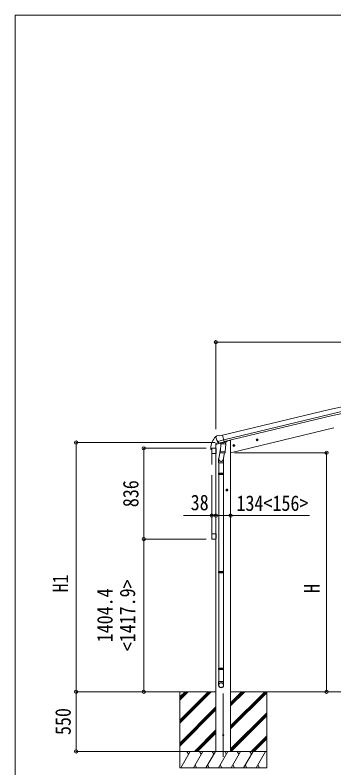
# Model space of a CAD drawing. Units: millimetres at full size, sheet at 1:30. Extents: x -8385 to 8479, y -5853 to 5787.
# Drawn here: x -8385 to -5454, y -1143 to 5787 of the extents above; entities that cross this region are included whole.
import ezdxf
from ezdxf.enums import TextEntityAlignment as Align

# ---------------------------------------------------------------- set-up
doc = ezdxf.new("R2010")
doc.units = ezdxf.units.MM
doc.header["$LTSCALE"] = 30
doc.header["$PDMODE"] = 32
doc.header["$PDSIZE"] = 30
for name, color, linetype, lineweight in [('0-0_0', 7, 'Continuous', 9), ('0-1_本体', 4, 'Continuous', 9), ('0-2_部品', 7, 'Continuous', 9), ('0-8_PARTS2', 2, 'Continuous', 9), ('0-A_寸法', 6, 'Continuous', 9), ('1-A', 6, 'Continuous', 9), ('F-0_240', 7, 'Continuous', 9)]:
    doc.layers.add(name, color=color, linetype=linetype, lineweight=lineweight)
doc.styles.add('ＭＳ ゴシック', font='')
doc.styles.get('ＭＳ ゴシック').set_extended_font_data('MS Gothic')

msp = doc.modelspace()

# ---------------------------------------------------------------- linework, layer by layer
at = {"layer": '0-0_0'}
for p, q in [((-6538.57, -441.03), (-7050.79, -441.04)), ((-6871.57, -441.03), (-6871.57, -1141.03)), ((-6871.57, -701.76), (-6610.84, -441.03)), ((-6871.57, -715.9), (-6596.7, -441.03)), ((-6871.57, -730.04), (-6582.56, -441.03)), ((-6871.57, -517.91), (-6794.69, -441.03)), ((-6871.57, -503.77), (-6808.83, -441.03)), ((-6871.57, -489.63), (-6822.97, -441.03)), ((-6404.57, -755.26), (-6090.34, -441.03)), ((-6404.57, -769.4), (-6076.2, -441.03)), ((-6404.57, -571.41), (-6274.19, -441.03)), ((-6404.57, -557.27), (-6288.33, -441.03)), ((-6404.57, -543.13), (-6302.48, -441.03)), ((-6404.57, -441.03), (-1281.75, -441.03)), ((-6404.57, -783.54), (-6071.57, -450.55)), ((-6071.57, -441.03), (-6071.57, -1141.03)), ((-6871.57, -913.89), (-6538.57, -580.89)), ((-6871.57, -928.03), (-6538.57, -595.03)), ((-6871.57, -942.18), (-6538.57, -609.18)), ((-6404.57, -967.39), (-6071.57, -634.39)), ((-6404.57, -981.53), (-6071.57, -648.53)), ((-6399.93, -991.03), (-6071.57, -662.68)), ((-6736.58, -991.03), (-6538.57, -793.02)), ((-6722.44, -991.03), (-6538.57, -807.17)), ((-6708.3, -991.03), (-6538.57, -821.31)), ((-6216.08, -991.03), (-6071.57, -846.52)), ((-6201.94, -991.03), (-6071.57, -860.67)), ((-6187.8, -991.03), (-6071.57, -874.81)), ((-6071.57, -991.03), (-6871.57, -991.03)), ((-6861.28, -1141.03), (-6774.68, -991.03)), ((-6789.68, -1017.01), (-6804.68, -991.03)), ((-6745.81, -1141.03), (-6659.21, -991.03)), ((-6674.21, -1017.01), (-6689.22, -991.03)), ((-6630.34, -1141.03), (-6543.74, -991.03)), ((-6558.74, -1017.01), (-6573.74, -991.03)), ((-6404.57, -991.03), (-6538.57, -991.03)), ((-6514.87, -1141.03), (-6428.27, -991.03)), ((-6443.27, -1017.01), (-6458.27, -991.03)), ((-6399.4, -1141.03), (-6312.8, -991.03)), ((-6327.8, -1017.01), (-6342.8, -991.03)), ((-6283.93, -1141.03), (-6197.33, -991.03)), ((-6227.33, -991.03), (-6212.33, -1017.01)), ((-6168.46, -1141.03), (-6081.86, -991.03)), ((-6871.57, -1141.03), (-6071.57, -1141.03)), ((-6730.82, -1115.05), (-6715.82, -1141.03)), ((-6615.35, -1115.05), (-6600.35, -1141.03)), ((-6499.88, -1115.05), (-6484.88, -1141.03)), ((-6384.41, -1115.05), (-6369.41, -1141.03)), ((-6268.94, -1115.05), (-6253.94, -1141.03)), ((-6153.47, -1115.05), (-6138.47, -1141.03))]:
    msp.add_line(p, q, dxfattribs=at)
at = {"layer": '0-1_本体'}
for p, q in [((-5494.12, 2155.34), (-6477.37, 1919.29)), ((-5484.05, 2113.37), (-6467.29, 1877.31)), ((-5480.12, 2097), (-6463.37, 1860.97)), ((-6404.57, 1758.85), (-5453.74, 1987.12)), ((-6404.57, 1871.97), (-6417.45, 1871.97)), ((-6404.57, 1871.97), (-6404.57, -991.03)), ((-6538.57, 1835.69), (-6538.57, -991.03)), ((-6576.3, 1750.93), (-6576.3, 1648.93)), ((-6538.3, 1750.93), (-6538.3, 1648.93)), ((-6576.3, 1550.93), (-6576.3, 1011.93)), ((-6538.3, 1011.93), (-6538.3, 1550.93))]:
    msp.add_line(p, q, dxfattribs=at)
for radius in [7073, 7029.83, 7013]:
    msp.add_arc((-3842.96, -4722.23), radius, 76.5, 103.5, dxfattribs=at)
at = {"layer": '0-2_部品'}
for p, q in [((-6538.82, 1903.32), (-6538.54, 1902.17)), ((-6534.6, 1911.89), (-6538.45, 1905.6)), ((-6531.5, 1914.14), (-6518.32, 1917.31)), ((-6524.76, 1863.01), (-6467.26, 1876.82)), ((-6503.76, 1914.63), (-6517.02, 1917.33)), ((-6503.76, 1914.63), (-6477.83, 1920.86)), ((-6462.68, 1857.74), (-6477.83, 1920.86)), ((-6149.9, 1879.07), (-6169.34, 1874.4)), ((-6166.92, 1874.98), (-6164.79, 1882.18)), ((-6161.75, 1869.54), (-6166.92, 1874.98)), ((-6157.28, 1867.01), (-6161.95, 1886.46)), ((-6154.45, 1871.29), (-6161.75, 1869.54)), ((-6152.32, 1878.49), (-6154.45, 1871.29)), ((-6540.84, 1835.1), (-6497.91, 1845.4)), ((-6540.84, 1841.99), (-6540.84, 1835.1)), ((-6511.61, 1851.37), (-6538.54, 1844.91)), ((-6525.03, 1863.59), (-6524.45, 1862.74)), ((-6524.45, 1862.74), (-6524.29, 1862.59)), ((-6507.91, 1848.1), (-6524.29, 1862.59)), ((-6505.2, 1847.53), (-6497.68, 1849.34)), ((-6501, 1847.78), (-6501.05, 1847.04)), ((-6500.29, 1846), (-6474.48, 1839.56)), ((-6493.38, 1840.65), (-6498.05, 1773.81)), ((-6497.4, 1849.31), (-6497.68, 1849.34)), ((-6472.64, 1855.26), (-6497.4, 1849.31)), ((-6447.69, 1837.46), (-6493.38, 1840.65)), ((-6491.6, 1843.83), (-6491.83, 1840.54)), ((-6472.08, 1854.99), (-6473.1, 1840.39)), ((-6472.4, 1855.41), (-6472.64, 1855.26)), ((-6472.4, 1855.41), (-6462.68, 1857.74)), ((-6463.05, 1859.29), (-6462.1, 1859.22)), ((-6462.1, 1859.22), (-6448.79, 1843.91)), ((-6458.35, 1854.9), (-6440.12, 1859.28)), ((-6452.36, 1770.62), (-6447.69, 1837.46)), ((-6448.79, 1843.91), (-6449.23, 1837.56)), ((-6436.29, 1867.4), (-6436.29, 1864.14)), ((-6363.82, 1827.71), (-6383.26, 1823.04)), ((-6380.84, 1823.62), (-6378.71, 1830.82)), ((-6375.67, 1818.18), (-6380.84, 1823.62)), ((-6371.21, 1815.65), (-6375.87, 1835.1)), ((-6368.37, 1819.93), (-6375.67, 1818.18)), ((-6366.24, 1827.13), (-6368.37, 1819.93)), ((-6584.8, 1799.42), (-6584.8, 1787.66)), ((-6584.3, 1787.16), (-6578.04, 1787.16)), ((-6577.54, 1794.43), (-6577.54, 1787.66)), ((-6577.3, 1750.93), (-6577.3, 1794.63)), ((-6537.3, 1750.93), (-6577.3, 1750.93)), ((-6571.8, 1800.13), (-6542.8, 1800.13)), ((-6571.54, 1800.43), (-6538.3, 1800.43)), ((-6537.3, 1794.63), (-6537.3, 1750.93)), ((-6496.32, 1798.58), (-6512.23, 1702.41)), ((-6498.91, 1761.35), (-6498.04, 1773.81)), ((-6498.51, 1759.99), (-6498.52, 1759.99)), ((-6452.36, 1770.62), (-6498.05, 1773.81)), ((-6497.07, 1759.21), (-6455.37, 1756.29)), ((-6460.8, 1756.67), (-6471.53, 1693.09)), ((-6452.37, 1770.62), (-6453.26, 1757.92)), ((-6512.38, 1665.25), (-6512.38, 1571.25)), ((-6470.38, 1665.25), (-6470.38, 1571.25)), ((-6468.38, 1699.9), (-6468.38, 1665.25)), ((-6514.38, 1569.25), (-6513.38, 1571.25)), ((-6514.38, 1569.25), (-6514.38, 1561.25)), ((-6468.38, 1569.25), (-6514.38, 1569.25)), ((-6514.38, 1561.25), (-6513.38, 1559.25)), ((-6468.38, 1561.25), (-6514.38, 1561.25)), ((-6469.38, 1571.25), (-6513.38, 1571.25)), ((-6469.38, 1559.25), (-6513.38, 1559.25)), ((-6512.38, 1559.25), (-6512.38, 664.91)), ((-6470.38, 1559.25), (-6470.38, 664.91)), ((-6468.38, 1569.25), (-6469.38, 1571.25)), ((-6468.38, 1561.25), (-6469.38, 1559.25)), ((-6468.38, 1569.25), (-6468.38, 1561.25)), ((-6428.17, 1415.46), (-6448.17, 1415.46)), ((-6445.68, 1415.46), (-6441.93, 1421.96)), ((-6441.93, 1408.96), (-6445.68, 1415.46)), ((-6434.42, 1408.96), (-6441.93, 1408.96)), ((-6438.17, 1405.46), (-6438.17, 1425.46)), ((-6430.67, 1415.46), (-6434.42, 1408.96)), ((-6577.3, 1011.93), (-6577.3, 968.23)), ((-6537.3, 1011.93), (-6577.3, 1011.93)), ((-6537.3, 968.23), (-6537.3, 1011.93)), ((-6571.8, 962.73), (-6542.8, 962.73)), ((-6514.38, 662.91), (-6513.38, 664.91)), ((-6514.38, 662.91), (-6514.38, 654.91)), ((-6468.38, 662.91), (-6514.38, 662.91)), ((-6514.38, 654.91), (-6513.38, 652.91)), ((-6468.38, 654.91), (-6514.38, 654.91)), ((-6469.38, 664.91), (-6513.38, 664.91)), ((-6469.38, 652.91), (-6513.38, 652.91)), ((-6512.38, 652.91), (-6512.38, -225.13)), ((-6470.38, 652.91), (-6470.38, -225.13)), ((-6468.38, 662.91), (-6469.38, 664.91)), ((-6468.38, 654.91), (-6469.38, 652.91)), ((-6468.38, 662.91), (-6468.38, 654.91)), ((-6514.38, -227.13), (-6513.38, -225.13)), ((-6514.38, -227.13), (-6514.38, -235.13)), ((-6468.38, -227.13), (-6514.38, -227.13)), ((-6514.38, -235.13), (-6513.38, -237.13)), ((-6468.38, -235.13), (-6514.38, -235.13)), ((-6469.38, -225.13), (-6513.38, -225.13)), ((-6469.38, -237.13), (-6513.38, -237.13)), ((-6512.38, -237.13), (-6512.38, -347.13)), ((-6470.38, -237.13), (-6470.38, -347.13)), ((-6468.38, -227.13), (-6469.38, -225.13)), ((-6468.38, -235.13), (-6469.38, -237.13)), ((-6468.38, -227.13), (-6468.38, -235.13)), ((-6468.38, -347.13), (-6514.38, -347.13)), ((-6514.38, -381.27), (-6514.38, -347.13)), ((-6468.38, -381.27), (-6468.38, -347.13))]:
    msp.add_line(p, q, dxfattribs=at)
for points in [[(-6164.79, 1882.18), (-6157.49, 1883.93), (-6152.32, 1878.49)], [(-6504.37, 1847.64), (-6502.84, 1848.01), (-6466.13, 1856.82), (-6464.6, 1857.18)], [(-6378.71, 1830.82), (-6371.41, 1832.57), (-6366.24, 1827.13)], [(-6468.38, 1665.25), (-6514.38, 1665.25), (-6514.38, 1699.6)], [(-6441.93, 1421.96), (-6434.42, 1421.96), (-6430.67, 1415.46)]]:
    msp.add_lwpolyline(points, dxfattribs=at)
for centre, radius in [((-6159.62, 1876.73), 8.5), ((-6159.62, 1876.73), 7.7), ((-6159.62, 1876.73), 6.5), ((-6373.54, 1825.37), 8.5), ((-6373.54, 1825.37), 7.7), ((-6373.54, 1825.37), 6.5), ((-6438.17, 1415.46), 8.5), ((-6438.17, 1415.46), 7.7), ((-6438.17, 1415.46), 6.5)]:
    msp.add_circle(centre, radius, dxfattribs=at)
at = {"layer": '0-2_部品', "color": 4}
msp.add_circle((-6471.37, -841.03), 5, dxfattribs=at)
at = {"layer": '0-2_部品'}
for centre, radius, start, end in [((-6432.54, 1799.42), 152.26, 135.14293, 180), ((-6536.06, 1901.44), 6.95, 95.39711, 129.45641), ((-6341.74, 1949.42), 202.4, 193.5, 205.09125), ((-6530.33, 1909.28), 5, 103.5, 148.5), ((-6517.62, 1914.39), 3, 78.5, 103.5), ((-6537.84, 1841.99), 3, 103.5, 180), ((-6504.48, 1848.12), 0.5, 248.23754, 283.5), ((-6501.5, 1847.81), 0.5, 356, 103.5), ((-6500.05, 1846.97), 1, 176, 256), ((-6474.13, 1840.53), 1.03, 250.03897, 351.96569), ((-6471.48, 1854.91), 0.604, 100.59842, 172.20595), ((-6464.72, 1857.67), 0.5, 283.5, 318.76246), ((-6441.29, 1864.14), 5, 283.5, 0), ((-6584.3, 1787.66), 0.5, 180, 270), ((-6578.04, 1787.66), 0.5, 270, 0), ((-6571.54, 1794.43), 6, 90, 180), ((-6571.8, 1794.63), 5.5, 90, 180), ((-6542.8, 1794.63), 5.5, 0, 90), ((-6496.97, 1761.17), 1.95, 175.04017, 217.47766), ((-6496.93, 1761.2), 2, 217.40962, 266), ((-6455.23, 1758.29), 2, 266, 349.46843), ((-6484.38, 1699.6), 30, 177.45142, 180), ((-6571.8, 968.23), 5.5, 180, 270), ((-6542.8, 968.23), 5.5, 270, 0)]:
    msp.add_arc(centre, radius, start, end, dxfattribs=at)
for centre, major_axis, ratio, start_param, end_param in [((-6535.9, 1904.03), (-1.57, -2.57), 0.99628, 4.712389, 5.4996506), ((-6505.92, 1850.36), (-0.73, -2.92), 0.997631, 5.8041905, 6.6006116), ((-6505.87, 1850.58), (2.63, 3.16), 0.650902, 4.0958226, 4.1686332), ((-6505.9, 1850.46), (-0.73, -2.92), 0.997631, 0.3902369, 0.4789948), ((-6491.38, 1699.9), (23, 0), 0.996195, 2.5560258, 6.5663028), ((-6491.38, 1699.9), (21, 0), 0.996195, 2.9349147, 5.9512394), ((-6491.38, -379.53), (-23, 0), 0.996195, 3.1415927, 6.2831853), ((-6491.38, -381.27), (-23, 0), 0.996195, 3.1415927, 6.2831853), ((-6491.38, -381.27), (0, -23.43), 0.981806, 4.712389, 7.8539816)]:
    msp.add_ellipse(centre, major_axis=major_axis, ratio=ratio, start_param=start_param, end_param=end_param, dxfattribs=at)
msp.add_ellipse((-6491.38, -381.27), major_axis=(21, 0), ratio=0.996195, dxfattribs=at)
at = {"layer": '0-8_PARTS2'}
msp.add_line((-6471.37, -1041.97), (-6471.37, -458.02), dxfattribs=at)
at = {"layer": '0-A_寸法'}
for p, q in [((-6538.87, 2776.5), (-6538.87, 1974.16)), ((-6538.87, 2776.5), (-1146.86, 2776.5)), ((-7824.66, 1851.67), (-6545.82, 1851.67)), ((-7824.66, -441.04), (-7824.66, 1851.67)), ((-7202.15, 1799.33), (-6628.62, 1799.33)), ((-7202.15, 1799.33), (-7202.15, 963.33)), ((-5521.02, 1758.95), (-6368.08, 1758.95)), ((-5521.02, -441.04), (-5521.02, 1758.95)), ((-6538.37, 1180.22), (-6838.37, 1180.22)), ((-6404.37, 1180.22), (-6538.37, 1180.22)), ((-5678.47, 1180.22), (-6404.37, 1180.22)), ((-7202.15, 963.33), (-6628.62, 963.33)), ((-7824.66, -441.04), (-6875.63, -441.04)), ((-7824.66, -441.04), (-6878.38, -441.04)), ((-7824.66, -441.04), (-7824.66, -991.03)), ((-7202.15, -441.04), (-6628.62, -441.04)), ((-5521.02, -441.04), (-6035.52, -441.04)), ((-7824.66, -991.03), (-6876.67, -991.03))]:
    msp.add_line(p, q, dxfattribs=at)
for p in [(-6538.87, 2776.5), (-7824.66, 1851.67), (-7202.15, 1799.33), (-5521.02, 1758.95), (-6576.4, 1180.22), (-6538.37, 1180.22), (-6404.37, 1180.22), (-7202.15, 963.33), (-7824.66, -441.04), (-7202.15, -441.04), (-5521.02, -441.04), (-7824.66, -991.03)]:
    msp.add_point(p, dxfattribs=at)
at = {"layer": '1-A'}
for p, q in [((-6538.37, 1180.22), (-6576.4, 1180.22)), ((-7202.15, -441.04), (-7202.15, 963.33))]:
    msp.add_line(p, q, dxfattribs=at)
at = {"layer": 'F-0_240', "color": 5}
for q in [(-8385.45, -5852.66), (8054.55, 5787.34)]:
    msp.add_line((-8385.45, 5787.34), q, dxfattribs=at)

# ---------------------------------------------------------------- texts
at = {"layer": '0-A_寸法', "color": 7, "style": 'ＭＳ ゴシック', "width": 0.85}
for s, p in [('836', (-7208.15, 1257.58)), ('H1', (-7854.66, 472.82)), ('<1417.9>', (-7238.03, -68.85)), ('1404.4', (-7445.95, 13.65)), ('H', (-5543.02, 467.71)), ('550', (-7830.66, -839.78))]:
    msp.add_text(s, height=143, rotation=90, dxfattribs=at).set_placement(p, align=Align.BOTTOM_LEFT)
for s, p in [('38', (-6770.87, 1186.22)), ('134<156>', (-6349.69, 1180.22))]:
    msp.add_text(s, height=143, dxfattribs=at).set_placement(p, align=Align.BOTTOM_LEFT)

doc.saveas('drawing.dxf')
